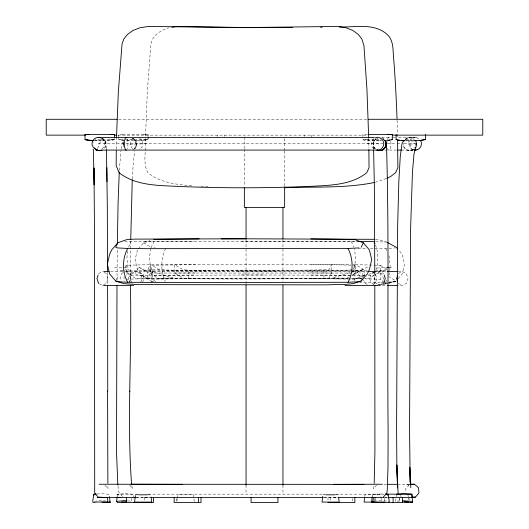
<?xml version="1.0" encoding="UTF-8"?>
<svg xmlns="http://www.w3.org/2000/svg" width="529" height="529" viewBox="0 0 529 529"><rect width="100%" height="100%" fill="white"/><g stroke="black" fill="none" stroke-linecap="round" stroke-linejoin="round"><path stroke-width="0.4" stroke-dasharray="2.65 1.98" d="M102.051 137.738L105.826 141.507L105.82 146.844L103.658 148.993M352.274 501.115L352.274 498.239M373.567 149.211L373.209 141.507L375.907 138.816M155.903 281.626L151.816 279.2L151.843 265.26L195.274 264.579M348.135 278.644L188.866 278.598L183.008 278.075L174.524 273.043L174.544 264.679L183.021 269.711L188.886 270.233L344.194 270.293L360.011 270.233L364.111 269.711L364.097 276.555M188.866 278.598L188.886 270.233M364.091 278.075L355.614 273.043L355.633 264.679L351.58 264.659M351.296 278.631L359.998 278.598L360.011 270.233M385.039 282.036L380.265 279.2L380.291 265.26L355.633 264.679L364.111 269.711M117.021 280.694L117.273 248.762M130.365 281.183L130.61 249.556M376.304 138.796C372.839 140.78 372.29 146.103 375.273 148.755M130.617 248.729L130.736 239.65M116.294 149.019L116.492 137.573M145.541 138.386C146.546 149.714 142.288 162.244 147.803 172.685C160.36 182.968 177.519 184.72 193.158 185.805M145.594 135.933L147.3 92.112L150.864 43.9L152.643 38.948L156.333 34.345L161.768 30.47L168.758 27.706M132.296 179.047L133.387 161.074L134.71 150.791M119.356 170.404L120.949 150.62M375.967 270.24C378.4 262.219 378.625 252.895 375.451 245.033M143.458 276.588L144.186 270.088L138.73 267.171L137.355 269.44L143.458 276.588L150.963 281.038L153.238 281.752M127.681 250.958L126.867 258.238L127.965 268.051L130.961 275.344L135.054 278.155L150.176 278.618L348.313 278.585M373.977 486.455L373.567 488.69L376.542 485.225M150.639 248.531L149.416 258.238L150.606 268.051L153.899 275.344L193.845 275.073M389.007 275.285L390.032 267.198M372.237 496.883L373.064 494.225L384.147 493.941M399.355 498.232L398.965 501.287L399.395 498.245M395.593 501.386L396.433 495.025M176.917 501.28L177.241 498.86M177.354 498.047L177.784 494.813L193.402 494.813L193.832 498.047M364.805 496.433L365.023 494.813L380.635 494.813L380.854 496.433M374.525 501.28L374.929 498.245M117.385 495.818L117.63 494.225L124.679 493.709L132.686 494.225L133.658 495.263L134.161 499.31M123.627 143.042L123.654 145.415M121.115 149.092L122.04 144.033L122.715 142.136L123.786 141.064M137.395 249.926L135.133 259.679L137.355 269.44M129.228 282.724L130.537 278.499L129.01 273.566L125.32 271.522L123.475 272.541M135.199 148.623L135.616 147.452L134.545 148.523M114.628 139.53C109.728 141.712 103.545 140.317 98.295 140.826M165.656 248.471C160.842 258.721 160.406 271.298 165.312 281.58M375.689 270.967L373.99 275.344L370.148 278.155L365.301 278.314M140.807 282.017L142.268 278.499L140.225 273.566L135.285 271.522L130.352 273.566L128.309 278.499L130.061 282.724M142.618 282.017L144.073 278.499L142.03 273.566L137.097 271.522L132.164 273.566L130.114 278.499L132.164 283.432M97.594 148.464L101.76 138.453M363.932 276.383L365.103 273.566L366.511 272.984M381.462 283.432L383.505 278.499L381.462 273.566L377.931 272.104M128.554 247.129L130.947 241.535L354.8 241.343M352.592 272.422L354.47 268.051L355.614 258.238L354.463 248.531M116.426 279.55L117.822 276.588M125.142 267.482L126.186 265.26L150.17 264.679L350.773 264.659M147.809 278.075L147.803 269.711L150.17 264.679L150.176 273.043L147.809 278.075C208.155 279.272 268.785 279.279 329.137 278.075L331.504 273.043L331.498 264.679L310.622 264.579M352.843 269.711L354.939 265.26L353.319 265.221M354.245 280.687L354.946 279.2L354.939 265.26M150.977 247.83L153.965 241.535L193.905 241.264M386.686 280.185L385.687 282.281L388.121 282.142M138.413 248.729L144.238 242.103L149.965 240.007M398.172 278.657L402.258 273.89L404.513 264.136L402.298 254.376L398.734 250.204M409.168 484.643L405.683 488.684L405.961 492.486M134.234 148.755C137.586 145.806 136.37 139.696 132.138 138.267M133.077 150.071L136.297 146.844L136.284 141.507L133.043 138.281M405.3 139.451L407.079 137.738L412.408 137.738L414.035 139.352M405.472 139.352L407.079 137.738L412.448 150.613L411.774 151.215L413.38 149.601M413.526 149.535L412.448 150.613L407.118 150.613L403.336 146.844L403.329 144.556M389.053 283.022L395.414 281.712L396.128 281.038L388.63 276.588M102.117 148.841C105.82 146.335 105.37 140.119 101.35 138.175M413.38 149.376L412.699 149.786A6.328 6.322 85.5 0 1 409.711 150.507L407.31 150.011A6.328 6.322 85.5 0 1 403.574 142.936M122.86 272.885L121.63 273.566L120.103 278.499L120.976 281.316M349.166 277.004L347.064 278.155L332.371 277.996L354.602 271.159L361.77 270.088L363.311 276.588M351.97 275.47L361.77 270.088M381.138 284.787L379.868 285.468L376.046 283.432L374.466 278.499L376.046 273.566L379.868 271.522L383.684 273.566M148.087 136.667C149.403 144.014 136.039 139.074 132.581 140.826M98.599 273.566L102.514 271.522L104.14 271.522M99.254 283.769L102.514 285.468L106.428 283.432L108.048 278.499L106.428 273.566L102.514 271.522M352.79 274.597L367.238 267.171L368.336 268.309M398.277 273.566L402.311 271.522L406.338 273.566L408.011 278.499L406.338 283.432L402.311 285.468L398.205 285.468M386.428 178.485L375.55 182.254M377.005 138.419L377.369 138.267M374.406 272.395L371.583 273.566L369.533 278.499L371.583 283.432L373.699 284.304M372.859 284.304L374.975 283.432L377.025 278.499L374.975 273.566L372.158 272.395M377.23 285.177L380.754 283.723M363.992 275.887L355.607 278.618L349.127 278.591M368.568 274.392L374.671 272.402M383.479 284.133L386.639 283.359M387.426 283.167L396.128 281.038L387.764 283.65L385.72 282.44M385.072 283.835L388.253 283.187M148.087 139.53L142.823 140.456L136.561 140.82M414.405 137.461C408.163 137.791 406.722 147.571 412.759 149.614M378.486 271.159L385.648 270.088L373.99 275.344L367.576 275.278M387.063 269.803L376.635 270.65M383.413 284.232L387.036 283.749M359.998 278.598L363.278 278.181M352.023 269.797L338.825 270.683L307.607 270.993M147.803 269.711C208.148 270.908 268.778 270.914 329.131 269.711L331.498 264.679L352.512 265.201M110.224 139.524L114.482 139.497L102.276 140.82M94.255 501.247L101.092 500.626L106.607 501.108M397.14 501.247L401.015 500.903M374.611 501.181L380.992 500.626L389.218 501.386M414.386 137.461L416.389 137.54M409.029 137.884L414.802 137.428M409.763 144.172L415.146 143.749L403.138 143.749M410.107 150.5L413.579 150.223M97.019 494L101.125 493.709L108.868 494.225L109.43 496.883M129.856 144.172L147.75 143.743M376.82 268.051L387.142 267.416M144.238 242.103L153.965 241.535M370.379 248.637L388.18 248.332M388.994 248.286L395.48 247.903M388.927 282.089L395.414 281.712M124.679 241.859L130.947 241.535M378.89 284.49L382.685 284.331M380.007 140.82L381.389 140.767M362.067 278.413L355.607 278.618L361.36 278.757M151.816 279.2L195.247 278.519M126.193 279.2L150.176 278.618L127.165 271.159L119.99 270.088L122.92 271.489M367.06 270.835L352.605 270.96M384.881 282.288L359.694 282.499M114.482 139.497L94.87 139.524M148.074 136.634L148.074 139.497L122.635 139.524M143.65 134.518L148.074 134.492L148.087 135.953M143.65 139.524L148.074 139.497M150.176 273.043L355.614 273.043M174.524 273.043L195.254 272.944M144.153 497.498L150.362 497.465M358.12 248.703L367.146 248.67M351.805 270.96L237.819 271.093M397.702 484.319L409.301 484.286M263.33 274.974L130.961 275.344L125.842 272.891M384.008 484.352L387.215 484.346M136.237 497.386L150.031 497.379M118.708 119.29L366.643 119.29M122.635 134.518L148.074 134.492L148.074 135.92M117.888 135.14L367.47 135.14M415.179 137.414L397.219 137.414M381.64 137.414L391.248 137.414M392.816 137.414L395.785 137.414M366.941 139.524L381.125 139.53M405.723 139.524L411.595 139.53M376.026 140.826L381.554 140.82M410.015 140.826L411.608 140.826M383.234 143.743L98.341 143.749L99.379 144.172M387.268 143.743L396.492 143.749M397.186 143.749L399.957 143.749M367.066 143.743L377.6 143.736L379.65 144.172M384.834 150.077L396.459 150.077M401.511 150.077L412.369 150.084M110.64 271.522L124.447 271.522M125.261 271.522L367.166 271.522M378.228 271.522L386.725 271.522M398.205 271.522L402.311 271.522M102.514 285.468L104.14 285.468M377.699 285.468L386.725 285.468M409.089 484.247L406.768 484.247L409.076 486.237M137.798 494.159L116.863 494.159L116.863 496.176M148.226 494.159L324.938 494.159M335.637 494.159L383.942 494.159M135.51 494.813L138.512 494.813M147.789 494.813L150.791 494.813L151.003 496.433M322.988 494.813L325.421 494.813M335.842 494.813L338.276 494.813L338.487 496.433M323.748 497.379L336.96 497.379M135.9 497.518L150.904 497.518M324.118 497.518L337.284 497.518M384.748 497.518L387.168 497.518M379.167 140.826C376.35 138.743 360.765 144.41 362.696 136.667M406.034 140.82L411.483 140.826M94.314 140.82L101.436 140.826M134.049 140.826L125.28 140.681M241.31 241.164L332.463 241.343L357.743 241.885M275.893 271.093L151.135 270.921L130.002 270.385L124.831 269.797M241.323 274.974L364.362 275.245M333.667 497.379L337.595 497.386M311.019 275.073L351.342 275.344M385.172 497.399L387.565 497.405M206.079 270.993L174.517 270.683L159.341 269.711L151.843 265.26M310.629 272.944L331.504 273.043M310.629 278.519L354.946 279.2M367.384 134.525L362.696 134.525L362.696 135.953M122.84 134.525L118.694 134.492L118.675 137.381M367.384 139.53L362.841 139.497L375.187 140.82M122.84 139.53L118.694 139.497L118.675 138.095M356.401 241.356L358.007 241.369M364.646 278.836L380.265 279.2M94.645 140.707L97.455 140.82M406.14 140.767L407.502 140.82M126.656 140.681L130.068 140.82M208.142 186.479L198.679 186.076M375.517 239.353L378.546 239.485L387.129 242.275M375.61 241.608L385.701 242.103M154.012 247.903L155.566 247.982M114.522 267.171L122.43 267.687M123.224 267.74L127.965 268.051M123.965 140.569L118.675 139.53L123.879 140.456M127.813 500.903L131.853 501.247M144.186 270.088L151.34 271.159L172.89 277.996L158.416 278.155L138.73 267.171M150.963 281.038L153.952 281.712M416.369 137.54L419.808 139.458M412.739 149.614L413.136 149.753M102.024 138.591L103.062 139.015M367.219 284.304L365.103 283.432L363.641 279.907M398.277 283.432L402.311 285.468M380.291 265.26L387.109 269.307M143.524 242.778L151.023 247.228M382.751 138.651L383.095 138.856M383.426 139.081L384.034 139.596M407.806 495.501L408.963 496.5M400.076 495.508L401.233 496.506M382.328 137.738L383.942 139.352M373.209 146.844L376.443 150.071M117.63 494.225L118.602 495.263M104.98 485.225L107.969 488.69L107.909 486.455M129.744 485.225L132.706 488.69L131.833 486.455M122.444 496.519L118.999 492.446L117.907 485.609M385.747 248.471L386.739 250.66M351.329 241.535L353.835 247.129M105.826 141.507L106.441 148.999M93.249 145.806L93.368 146.189M131.384 498.245L131.807 501.28M380.959 497.24L381.502 501.28M193.945 498.86L194.374 502.087M408.877 498.232L409.069 499.76M408.831 498.245L409.023 499.766M389.046 255.765L390.237 265.578M397.061 120.262L397.544 138.267M368.706 138.254L368.878 148.08M123.416 141.507L123.429 146.837M107.592 272.29L107.612 283.604M374.77 272.29L374.79 283.604M323.9 270.233L323.9 278.598M152.544 270.233L152.55 278.598M126.186 265.26L126.193 275.1M124.097 276.27L124.097 281.19M384.808 498.239L384.808 501.115M375.53 498.239L375.53 501.115M330.559 497.518L330.559 502.55M327.993 497.518L327.993 501.115M311.475 135.14L311.475 136.951M304.764 135.14L304.764 136.35M284.635 138.591L284.635 150.064M284.635 150.884L284.635 186.115M282.955 239.644L282.955 281.785M282.955 485.073L282.955 494.159M246.045 239.644L246.045 284.265M246.045 485.073L246.045 494.159M244.365 136.951L244.365 148.424M244.365 149.244L244.365 186.115M224.236 135.14L224.236 136.35M217.525 135.14L217.525 136.35M176.726 498.239L176.726 501.115M144.192 497.518L144.192 502.55M123.667 145.495A6.341 6.322 45.4 0 1 123.548 144.708M123.528 144.311A6.341 6.322 45.4 0 1 123.687 142.731M132.045 138.241A6.341 6.322 45.4 0 1 136.165 143.643M136.191 144.04A6.341 6.322 45.4 0 1 134.3 148.695M405.485 139.524A6.328 6.322 85.5 0 1 409.439 137.857L410.299 137.864A6.328 6.322 85.5 0 1 414.141 139.596M387.592 138.829A6.355 2.03 -90 0 1 390.19 138.902M390.772 141.474A6.355 2.03 -90 0 1 389.999 149.039A6.355 2.03 -90 0 1 387.473 148.325M386.844 143.69A6.355 2.03 -90 0 1 386.997 141.369M387.321 139.669A6.355 2.03 -90 0 1 387.499 139.087M139.616 138.135A6.388 6.229 -90 0 1 140.37 148.847M132.653 148.662A6.388 6.229 -90 0 1 133.539 138.188M375.213 148.695A6.341 6.328 -15.8 0 1 373.315 144.04M373.335 143.643A6.341 6.328 -15.8 0 1 376.04 138.975M377.078 138.386A6.341 6.328 -15.8 0 1 377.448 138.241M382.831 138.691A6.341 6.328 -15.8 0 1 383.168 138.902M383.492 139.134A6.341 6.328 -15.8 0 1 384.094 139.649M101.661 138.261A6.335 6.335 0 0 1 103.763 148.755M93.236 142.645A6.335 6.335 0 0 1 93.342 142.261M127.277 138.829A6.355 1.799 90 0 1 127.218 148.841M373.765 148.847A6.388 6.275 90 0 1 374.182 138.34"/><path stroke-width="0.79" d="M130.346 285.25C132.184 351.712 126.695 418.505 131.609 484.875M404.229 140.522L402.622 142.136L401.967 143.994L400.261 156.571L398.82 181.665L397.643 226.531L396.585 429.211L396.862 467.431L398.086 493.345M415.523 147.452L414.009 154.051L412.455 171.832L410.616 228.237L409.552 429.257L410.187 482.468L409.75 467.213L410.808 487.731M116.995 285.627L116.519 452.136L117.841 484.822M116.274 150.653L116.155 165.432L119.025 172.679C136.429 186.334 160.142 185.375 181.11 186.552C201.82 187.359 222.544 187.775 243.274 187.782C267.079 187.775 290.877 187.22 314.662 186.148C332.463 185.229 352.327 184.403 366.776 172.685L369.03 167.799L368.898 149.72M377.27 150.044C382.804 152.676 388.636 145.257 384.814 140.496M130.736 239.65L132.257 179.867M117.339 243.856L118.086 202.587L119.27 172.044M116.492 137.573L118.331 92.119L122.047 43.9L123.839 38.948L127.555 34.345L133.01 30.47L140.033 27.706L148.371 26.45L243.3 27.587L337.687 26.45L345.926 27.706L352.85 30.47L358.212 34.345L361.836 38.948L363.959 45.706L366.947 89.388L368.693 137.441M374.201 483.294L374.916 451.495L374.796 285.25M416.039 145.025L416.092 143.835A6.341 6.335 85.5 0 0 416.059 143.438M375.134 497.465L373.414 497.472L372.8 502.054L374.42 502.041L371.523 502.55L372.237 496.883M135.404 495.627L134.551 502.087L151.744 502.087L151.109 497.24M322.776 496.433L322.035 502.087L339.228 502.087L338.593 497.24M364.693 497.24L364.045 502.087L372.277 502.087M96.199 494.053L93.732 494.225L92.734 501.386L93.124 502.55L96.681 502.041L108.002 502.054L107.4 497.472L97.237 497.485L98.619 497.485M126.695 502.028L117.623 502.55L116.532 501.386L117.266 496.612M383.684 283.432L385.264 278.499L384.133 274.974M98.136 274.974L96.979 278.499L98.599 283.432M397.563 275.675L396.605 278.499L397.563 281.316M92.932 146.837L96.701 150.613L97.296 149.178M117.808 242.778L111.685 249.926L109.589 254.376L107.354 264.136L109.602 273.89L115.732 281.038L117.266 281.712L127.701 282.281L168.024 282.552L348.075 282.281C353.551 271.926 353.319 258.866 348.062 248.471L146.546 248.67L127.681 248.471L117.246 247.903L115.712 247.228L117.808 242.778L127.145 239.485L135.034 239.121L241.198 238.784L374.763 239.32M127.681 248.471C122.192 258.8 121.968 272.012 127.701 282.281M361.201 247.228L363.291 242.778L354.589 239.485L310.893 238.883M361.915 279.55L361.214 281.038L352.85 283.65L346.303 284.331L324.674 284.86L137.209 284.622L124.103 283.65L115.732 281.038M371.523 502.55L372.224 501.386M387.552 495.263L388.174 494.225L385.76 494.053M388.524 502.55L389.218 501.386L388.174 494.225M415.291 147.274L415.04 147.684M383.34 497.101L386.818 493.054L387.228 490.661L387.995 467.213L388.107 429.211C387.129 334.169 389.304 239.055 386.487 144.033M411.641 497.386L415.444 497.101L418.928 493.061L418.538 487.738L414.491 484.253L409.856 484.247M415.133 147.915L416.211 146.837L416.191 141.507L415.113 140.43M381.773 284.45L383.049 283.769M425.508 134.492L425.521 139.53L419.504 140.628M417.031 149.793C420.892 148.755 422.757 143.716 420.529 140.403M387.135 178.154L390.653 176.527L395.613 172.679L397.874 167.792L397.577 139.901M101.839 150.011L99.432 150.507A6.328 6.328 0 0 1 96.443 149.786L95.141 148.88M417.05 149.793L415.47 150.071M374.803 182.432C345.245 188.45 314.722 186.525 284.714 187.729M388.451 140.211L389.721 140.02M423.398 139.511L425.508 139.497L420.257 140.456L411.608 140.826M171.78 27.25L177.07 26.45L237.164 27.409L292.471 27.521M374.334 137.408L98.473 137.414C94.102 137.15 90.651 142.142 92.469 146.136M391.87 139.53L392.214 139.497M116.532 501.386L124.573 500.626L127 500.837M402.562 500.765L412.633 501.386L412.633 502.55L404.116 502.028M386.415 140.681L392.326 139.63L392.359 134.525M414.346 150.163L415.887 150.038M411.602 497.386L415.444 497.101M396.538 494.225L404.11 493.709L411.688 494.225M387.142 267.416L391.116 267.171M153.76 239.366L199.208 238.877M348.062 248.471L359.026 247.903M348.075 282.281L359.046 281.712L361.214 281.038L367.338 273.89L369.434 269.44L371.669 259.679L369.421 249.926L363.291 242.778M414.491 484.253L410.001 484.28M414.604 150.084L415.49 150.071M339.195 26.946C355.19 27.495 373.824 22.661 387.049 34.345C394.409 41.004 392.624 51.439 393.814 60.273C395.289 79.7 396.347 99.161 397.008 118.635M320.567 27.244L322.121 27.224M103.519 497.498L120.791 497.425M110.224 134.518L114.482 134.492L85.109 134.492L89.652 134.525M387.955 134.518L392.214 134.492L368.197 134.525M423.299 139.511L425.508 139.497M384.781 502.041L372.8 502.054M221.281 238.844L246.62 238.81M333.825 484.366L382.361 484.247M387.215 484.346L397.702 484.319M408.626 502.054L402.595 502.054M117.068 119.29L46.228 119.29L46.228 135.14L85.665 135.14M368.27 119.29L482.772 119.29L482.772 135.14L392.234 135.14M114.581 135.14L116.241 135.14M98.685 137.428L98.288 137.414M101.76 150.084L376.033 150.071M397.848 150.077L401.511 150.077M96.701 150.613L102.044 150.613M376.979 150.613L382.315 150.613L386.091 146.837L386.097 141.507L385.019 140.43M104.14 271.522L109.014 271.522M367.576 271.522L377.408 271.522M387.545 271.522L397.385 271.522M104.14 285.468L133.665 285.468M344.961 285.468L378.228 285.468M387.545 285.468L397.385 285.468M131.08 484.247L182.558 484.366M363.932 484.366L99.161 484.247M385.555 494.159L412.137 494.159L412.137 497.518L388.782 497.518M138.512 494.813L147.598 494.813M325.99 494.813L335.082 494.813M116.863 497.518L135.378 497.518M150.904 497.518L323.292 497.518M338.11 497.518L384.252 497.485M327.993 502.55L354.84 502.55L354.84 497.518M375.53 502.55L402.377 502.55L402.377 497.518M126.596 502.054L121.584 502.041M87.569 139.511L85.109 139.497L93.223 140.628M358.007 241.369L374.056 241.535L374.896 243.631M107.063 502.041L108.002 502.054M415.086 150.084L414.273 150.024M92.985 140.767L86.644 140.218L85.024 139.623L84.964 134.525M405.373 140.793L398.205 140.211L396.109 139.53L396.109 134.525M101.859 502.028L110.151 502.55L109.43 496.883M98.996 497.101L104.312 497.498M401.313 140.456L404.09 140.681M410.636 502.246L412.633 502.55M396.128 139.497L396.737 139.63M398.092 140.02L399.276 140.211M133.235 502.299L134.564 502.55M99.478 137.52L100.622 137.838M387.129 242.275L396.188 247.228L397.715 249.014M129.413 391.043L129.936 391.354M95.081 148.828L94.281 147.941M98.196 497.101L94.717 493.054L94.704 492.446L94.453 226.67L93.97 167.951L94.215 185.005L93.309 149.244M107.592 391.043L107.87 483.294M109.761 501.386L110.151 502.55M93.732 494.225L94.083 495.263M411.793 495.025L412.633 501.386M373.606 149.998L374.353 184.8L374.77 271.483M106.461 149.76L107.301 204.73L107.592 271.483M106.858 167.759L107.03 181.665M107.618 285.25L107.731 391.354M393.1 497.518L393.1 502.55M284.635 186.935L284.635 207.414L244.365 207.414L244.365 187.749M282.955 207.414L282.955 238.817M282.955 285.091L282.955 485.073M277.923 497.518L277.923 502.55L251.077 502.55L251.077 497.518M246.045 207.414L246.045 238.817M246.045 285.091L246.045 485.073M201.007 497.518L201.007 502.55L174.16 502.55L174.16 497.518M198.441 497.518L198.441 502.55M153.47 497.518L153.47 502.55L126.623 502.55L126.623 497.518M114.628 134.525L114.628 138.095M384.861 140.562A6.341 6.328 -15.8 0 1 385.991 144.311M385.972 144.708A6.341 6.328 -15.8 0 1 377.19 150.011M126.497 149.972A6.355 1.799 90 0 1 124.348 143.2A6.355 1.799 90 0 1 126.795 137.824M375.246 137.791A6.388 6.275 90 0 1 383.796 143.187A6.388 6.275 90 0 1 376.291 150.005M397.55 487.778L396.843 465.057L397.55 487.778"/></g></svg>
